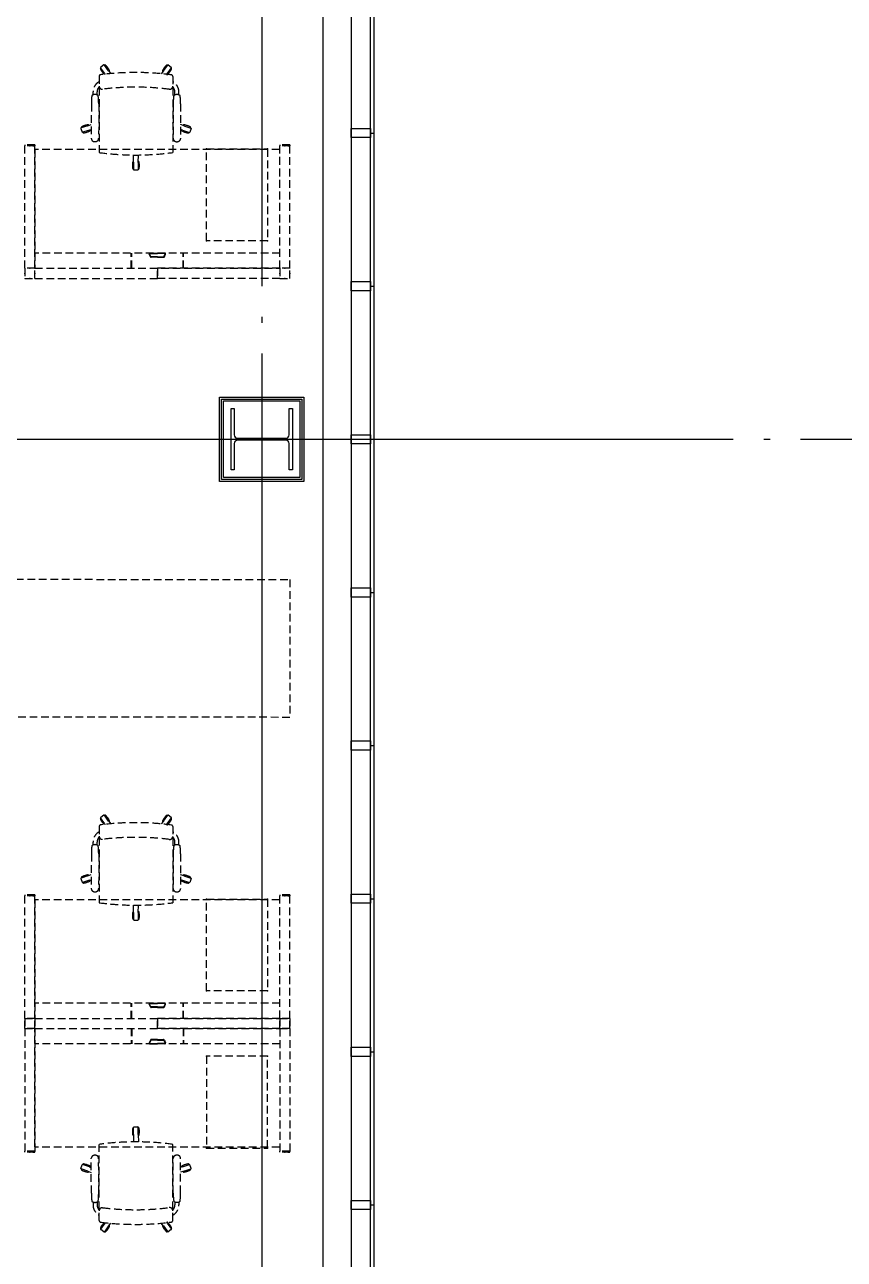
# Model space of a CAD drawing. Header units: millimetres. Extents: x -168200 to 672800, y -7409 to 118800.
# Drawn here: x 279152 to 284505, y 50545 to 58607 of the extents above; entities that cross this region are included whole.
import ezdxf

# ---------------------------------------------------------------- set-up
doc = ezdxf.new("R2010")
doc.units = ezdxf.units.MM
doc.header["$LTSCALE"] = 200
doc.linetypes.add('CEN-GAUN', pattern=[32.2, 30, -1, 0.2, -1])
doc.linetypes.add('HIDDEN', pattern=[0.375, 0.25, -0.125])
for name, color, linetype in [('1 BA', 9, 'Continuous'), ('1 CEN', 15, 'CEN-GAUN'), ('1 FUR', 8, 'HIDDEN')]:
    doc.layers.add(name, color=color, linetype=linetype)

msp = doc.modelspace()

# ---------------------------------------------------------------- linework, layer by layer
at = {"layer": '1 BA'}
for p, q in [((281100, 62930), (281100, 42815)), ((281285, 57870), (281285, 57930)), ((281285, 57930), (281411, 57930)), ((281411, 57930), (281411, 57870)), ((281411, 57900), (281435, 57900)), ((281411, 57870), (281285, 57870)), ((281285, 56870), (281285, 56930)), ((281285, 56930), (281411, 56930)), ((281411, 56930), (281411, 56870)), ((281411, 56870), (281285, 56870)), ((281411, 56900), (281435, 56900)), ((280425, 56175), (280975, 56175)), ((280425, 55625), (280425, 56175)), ((280437.5, 56162.5), (280962.5, 56162.5)), ((280437.5, 55637.5), (280437.5, 56162.5)), ((280450, 56150), (280950, 56150)), ((280450, 55650), (280450, 56150)), ((280950, 56150), (280950, 55650)), ((280962.5, 56162.5), (280962.5, 55637.5)), ((280975, 56175), (280975, 55625)), ((280500, 56100), (280521, 56100)), ((280500, 55700), (280500, 56100)), ((280521, 56100), (280521, 55928.5)), ((280879, 55928.5), (280879, 56100)), ((280879, 56100), (280900, 56100)), ((280900, 56100), (280900, 55700)), ((280543, 55906.5), (280857, 55906.5)), ((280857, 55893.5), (280543, 55893.5)), ((281285, 55870), (281285, 55930)), ((281285, 55930), (281411, 55930)), ((281411, 55930), (281411, 55870)), ((281411, 55900), (281435, 55900)), ((280521, 55871.5), (280521, 55700)), ((280879, 55700), (280879, 55871.5)), ((281411, 55870), (281285, 55870)), ((280962.5, 55637.5), (280437.5, 55637.5)), ((280950, 55650), (280450, 55650)), ((280521, 55700), (280500, 55700)), ((280900, 55700), (280879, 55700)), ((280975, 55625), (280425, 55625)), ((281285, 54870), (281285, 54930)), ((281285, 54930), (281411, 54930)), ((281411, 54930), (281411, 54870)), ((281411, 54870), (281285, 54870)), ((281411, 54900), (281435, 54900)), ((281285, 53870), (281285, 53930)), ((281285, 53930), (281411, 53930)), ((281411, 53870), (281285, 53870)), ((281411, 53930), (281411, 53870)), ((281411, 53900), (281435, 53900)), ((281285, 52870), (281285, 52930)), ((281285, 52930), (281411, 52930)), ((281411, 52930), (281411, 52870)), ((281411, 52900), (281435, 52900)), ((281411, 52870), (281285, 52870)), ((281285, 51870), (281285, 51930)), ((281285, 51930), (281411, 51930)), ((281411, 51930), (281411, 51870)), ((281411, 51870), (281285, 51870)), ((281411, 51900), (281435, 51900)), ((281285, 50870), (281285, 50930)), ((281285, 50930), (281411, 50930)), ((281411, 50930), (281411, 50870)), ((281411, 50900), (281435, 50900)), ((281411, 50870), (281285, 50870))]:
    msp.add_line(p, q, dxfattribs=at)
at = {"layer": '1 BA', "linetype": 'Continuous'}
msp.add_line((281285, 62930), (281285, 42615), dxfattribs=at)
at = {"layer": '1 BA', "linetype": 'Continuous', "ltscale": 2}
for p, q in [((281410.4, 42489), (281410.4, 62930)), ((281434.4, 42465), (281434.4, 62900))]:
    msp.add_line(p, q, dxfattribs=at)
at = {"layer": '1 BA'}
for centre, start, end in [((280543, 55928.5), 180, 270), ((280543, 55871.5), 90, 180), ((280857, 55928.5), 270, 0), ((280857, 55871.5), 0, 90)]:
    msp.add_arc(centre, 22, start, end, dxfattribs=at)
at = {"layer": '1 CEN'}
for p, q in [((280700, 95100), (280700, 32900)), ((200500, 55900), (285700, 55900))]:
    msp.add_line(p, q, dxfattribs=at)
at = {"layer": '1 FUR'}
for p, q in [((279675.8, 58287.7), (279647.9, 58326.2)), ((279649.7, 58323.7), (279648.2, 58322.7)), ((279669.4, 58344.3), (279648.4, 58329)), ((279700.1, 58305.4), (279672.2, 58343.8)), ((279674, 58341.4), (279675.5, 58342.5)), ((279699.7, 58305.9), (279713.8, 58287.7)), ((279703.5, 58301), (279704.2, 58301.5)), ((280058.3, 58305.6), (280043.9, 58287.1)), ((280053.7, 58301.2), (280054.4, 58300.7)), ((280057.8, 58305), (280085.8, 58343.4)), ((280082.1, 58287.4), (280110.1, 58325.8)), ((280084, 58341), (280082.5, 58342.1)), ((280109.6, 58328.6), (280088.6, 58343.9)), ((280108.3, 58323.3), (280109.8, 58322.2)), ((279638.5, 58270.5), (279638.2, 57772.4)), ((279675.4, 58288.3), (279678.3, 58284.1)), ((280079, 58282.8), (280079.7, 58282.3)), ((280082.5, 58288), (280079.4, 58283.5)), ((280118.9, 58269.8), (280118.6, 57772.4)), ((279598.1, 58148.8), (279598.2, 58168.3)), ((279624.7, 58148.6), (279624.8, 58168.3)), ((280132.6, 58148.2), (280132.6, 58167.9)), ((280159.2, 58148.4), (280159.2, 58167.9)), ((279587.2, 58091.5), (279587, 57863.5)), ((279635.2, 58091.4), (279635, 57863.4)), ((280122.1, 58091.1), (280121.9, 57863.1)), ((280170.1, 58091), (280169.9, 57863)), ((279518.5, 57930.5), (279526.5, 57905.7)), ((279565, 57947.6), (279519.8, 57933)), ((279522.7, 57933.9), (279522.2, 57935.2)), ((279574.2, 57919.1), (279529, 57904.4)), ((279531.9, 57905.4), (279532.3, 57904.1)), ((279564.3, 57947.4), (279587.1, 57955.5)), ((279570.2, 57949.5), (279569.9, 57950.3)), ((279573.5, 57918.8), (279587, 57922.8)), ((279579.8, 57919.8), (279579.5, 57920.6)), ((280192.7, 57946.9), (280169.9, 57955.1)), ((280183.4, 57918.4), (280169.9, 57922.3)), ((280177.1, 57919.3), (280177.4, 57920.1)), ((280182.7, 57918.6), (280227.9, 57903.9)), ((280186.8, 57949), (280187.1, 57949.9)), ((280192, 57947.2), (280237.2, 57932.4)), ((280225, 57904.9), (280224.6, 57903.6)), ((280238.5, 57929.9), (280230.4, 57905.2)), ((280234.3, 57933.4), (280234.7, 57934.7)), ((279152.4, 57822.9), (279152.4, 57816.9)), ((279152.4, 57819.9), (279152.4, 57816.9)), ((279218.4, 57816.4), (279152.4, 57816.4)), ((279152.4, 57016.4), (279152.4, 57816.4)), ((279217.9, 57823.4), (279152.9, 57823.4)), ((279217.9, 57816.4), (279152.9, 57816.4)), ((279204.9, 57823.4), (279217.9, 57823.4)), ((279204.9, 57816.4), (279217.9, 57816.4)), ((279218.4, 57822.9), (279218.4, 57816.9)), ((279218.4, 57816.9), (279218.4, 57819.9)), ((279218.4, 57016.4), (279218.4, 57816.4)), ((280818.4, 57822.9), (280818.4, 57816.9)), ((280818.4, 57819.9), (280818.4, 57816.9)), ((280884.4, 57816.4), (280818.4, 57816.4)), ((280818.4, 57016.4), (280818.4, 57816.4)), ((280883.9, 57823.4), (280818.9, 57823.4)), ((280883.9, 57816.4), (280818.9, 57816.4)), ((280870.9, 57823.4), (280883.9, 57823.4)), ((280870.9, 57816.4), (280883.9, 57816.4)), ((280884.4, 57822.9), (280884.4, 57816.9)), ((280884.4, 57816.9), (280884.4, 57819.9)), ((280884.4, 57016.4), (280884.4, 57816.4)), ((279220.4, 57791.4), (279218.4, 57789.4)), ((279218.4, 57791.4), (279218.4, 57791.4)), ((279218.4, 57789.4), (279218.4, 57018.4)), ((280816.4, 57791.4), (279220.4, 57791.4)), ((279863.5, 57707.8), (279862, 57756.4)), ((279893.4, 57707.8), (279895, 57756.4)), ((280338.4, 57197.4), (280338.4, 57795.4)), ((280339.4, 57796.4), (280737.4, 57796.4)), ((280738.4, 57795.4), (280738.4, 57197.4)), ((280818.4, 57789.4), (280816.4, 57791.4)), ((280818.4, 57018.4), (280818.4, 57789.4)), ((279863.4, 57664.1), (279861.5, 57664.1)), ((279863.3, 57714.1), (279862.4, 57714.1)), ((279863.4, 57708.6), (279863.4, 57661.1)), ((279865.4, 57659.1), (279891.4, 57659)), ((279893.4, 57708.5), (279893.4, 57661)), ((279893.4, 57664.1), (279895.3, 57664.1)), ((279894.5, 57714.1), (279893.6, 57714.1)), ((280737.4, 57196.4), (280339.4, 57196.4)), ((280818.4, 57116.4), (279218.4, 57116.4)), ((279847.8, 57016.4), (279847.8, 57116.4)), ((279850.8, 57016.4), (279850.8, 57116.4)), ((279972.6, 57091.8), (279965.2, 57109.5)), ((279975.4, 57092.9), (279968, 57110.6)), ((279969.8, 57116.4), (280018.4, 57116.4)), ((279969.8, 57113.4), (280018.4, 57113.4)), ((280018.4, 57091.7), (279977.2, 57091.7)), ((280018.4, 57088.7), (279977.2, 57088.7)), ((280066.9, 57116.4), (280018.4, 57116.4)), ((280066.9, 57113.4), (280018.4, 57113.4)), ((280018.4, 57091.7), (280059.5, 57091.7)), ((280018.4, 57088.7), (280059.5, 57088.7)), ((280061.3, 57092.9), (280068.8, 57110.6)), ((280064.1, 57091.8), (280071.5, 57109.5)), ((280186, 57016.4), (280186, 57116.4)), ((280189, 57016.4), (280189, 57116.4)), ((279218.4, 57016.4), (279152.4, 57016.4)), ((279152.4, 57015.4), (279152.4, 56951.4)), ((279217.4, 57016.4), (279153.4, 57016.4)), ((279218.4, 57018.4), (279220.4, 57016.4)), ((279218.4, 57016.4), (280816.4, 57016.4)), ((279218.4, 57016.4), (280018.4, 57016.4)), ((279218.4, 56950.4), (279218.4, 57016.4)), ((279218.4, 56951.4), (279218.4, 57015.4)), ((280018.4, 56950.4), (280018.4, 57016.4)), ((280818.4, 57016.4), (280018.4, 57016.4)), ((280018.4, 57016.4), (280018.4, 56950.4)), ((280816.4, 57016.4), (280818.4, 57018.4)), ((280884.4, 57016.4), (280818.4, 57016.4)), ((280818.4, 57016.4), (280818.4, 56950.4)), ((280818.4, 57015.4), (280818.4, 56951.4)), ((280883.4, 57016.4), (280819.4, 57016.4)), ((280884.4, 56951.4), (280884.4, 57015.4)), ((279153.4, 56950.4), (279217.4, 56950.4)), ((279218.4, 56950.4), (280018.4, 56950.4)), ((280818.4, 56950.4), (280018.4, 56950.4)), ((280819.4, 56950.4), (280883.4, 56950.4)), ((279675.8, 53389.1), (279647.9, 53427.5)), ((279649.7, 53425.1), (279648.2, 53424)), ((279669.4, 53445.6), (279648.4, 53430.3)), ((279700.1, 53406.7), (279672.2, 53445.2)), ((279674, 53442.7), (279675.5, 53443.8)), ((279675.4, 53389.7), (279678.3, 53385.4)), ((279699.7, 53407.3), (279713.8, 53389)), ((279703.5, 53402.3), (279704.2, 53402.9)), ((280058.3, 53407), (280043.9, 53388.5)), ((280053.7, 53402.5), (280054.4, 53402)), ((280057.8, 53406.4), (280085.8, 53444.8)), ((280079, 53384.2), (280079.7, 53383.6)), ((280082.5, 53389.3), (280079.4, 53384.8)), ((280082.1, 53388.7), (280110.1, 53427.1)), ((280084, 53442.3), (280082.5, 53443.4)), ((280109.6, 53429.9), (280088.6, 53445.2)), ((280108.3, 53424.7), (280109.8, 53423.6)), ((279638.5, 53371.8), (279638.2, 52873.7)), ((280118.9, 53371.1), (280118.6, 52873.7)), ((279598.1, 53250.2), (279598.2, 53269.6)), ((279624.7, 53250), (279624.8, 53269.6)), ((280132.6, 53249.6), (280132.6, 53269.2)), ((280159.2, 53249.8), (280159.2, 53269.2)), ((279587.2, 53192.8), (279587, 52964.8)), ((279635.2, 53192.8), (279635, 52964.8)), ((280122.1, 53192.4), (280121.9, 52964.4)), ((280170.1, 53192.4), (280169.9, 52964.4)), ((279564.3, 53048.7), (279587.1, 53056.9)), ((279570.2, 53050.8), (279569.9, 53051.7)), ((280192.7, 53048.2), (280169.9, 53056.4)), ((280186.8, 53050.4), (280187.1, 53051.2)), ((279518.5, 53031.8), (279526.5, 53007.1)), ((279565, 53049), (279519.8, 53034.3)), ((279522.7, 53035.3), (279522.2, 53036.6)), ((279574.2, 53020.4), (279529, 53005.8)), ((279531.9, 53006.7), (279532.3, 53005.4)), ((279573.5, 53020.2), (279587, 53024.1)), ((279579.8, 53021.1), (279579.5, 53021.9)), ((280183.4, 53019.7), (280169.9, 53023.7)), ((280177.1, 53020.7), (280177.4, 53021.5)), ((280182.7, 53020), (280227.9, 53005.3)), ((280192, 53048.5), (280237.2, 53033.8)), ((280225, 53006.2), (280224.6, 53004.9)), ((280238.5, 53031.3), (280230.4, 53006.5)), ((280234.3, 53034.7), (280234.7, 53036)), ((279152.4, 52924.2), (279152.4, 52918.2)), ((279152.4, 52921.2), (279152.4, 52918.2)), ((279218.4, 52917.7), (279152.4, 52917.7)), ((279152.4, 52117.7), (279152.4, 52917.7)), ((279217.9, 52924.7), (279152.9, 52924.7)), ((279217.9, 52917.7), (279152.9, 52917.7)), ((279204.9, 52924.7), (279217.9, 52924.7)), ((279204.9, 52917.7), (279217.9, 52917.7)), ((279218.4, 52924.2), (279218.4, 52918.2)), ((279218.4, 52918.2), (279218.4, 52921.2)), ((279218.4, 52117.7), (279218.4, 52917.7)), ((279220.4, 52892.7), (279218.4, 52890.7)), ((279218.4, 52892.7), (279218.4, 52892.7)), ((279218.4, 52890.7), (279218.4, 52119.7)), ((280816.4, 52892.7), (279220.4, 52892.7)), ((280338.4, 52298.7), (280338.4, 52896.7)), ((280339.4, 52897.7), (280737.4, 52897.7)), ((280738.4, 52896.7), (280738.4, 52298.7)), ((280818.4, 52890.7), (280816.4, 52892.7)), ((280818.4, 52924.2), (280818.4, 52918.2)), ((280818.4, 52921.2), (280818.4, 52918.2)), ((280884.4, 52917.7), (280818.4, 52917.7)), ((280818.4, 52117.7), (280818.4, 52917.7)), ((280818.4, 52119.7), (280818.4, 52890.7)), ((280883.9, 52924.7), (280818.9, 52924.7)), ((280883.9, 52917.7), (280818.9, 52917.7)), ((280870.9, 52924.7), (280883.9, 52924.7)), ((280870.9, 52917.7), (280883.9, 52917.7)), ((280884.4, 52924.2), (280884.4, 52918.2)), ((280884.4, 52918.2), (280884.4, 52921.2)), ((280884.4, 52117.7), (280884.4, 52917.7)), ((279863.5, 52809.2), (279862, 52857.7)), ((279863.3, 52815.4), (279862.4, 52815.4)), ((279863.4, 52809.9), (279863.4, 52762.4)), ((279893.4, 52809.1), (279895, 52857.7)), ((279893.4, 52809.9), (279893.4, 52762.4)), ((279894.5, 52815.4), (279893.6, 52815.4)), ((279863.4, 52765.4), (279861.5, 52765.4)), ((279865.4, 52760.4), (279891.4, 52760.4)), ((279893.4, 52765.4), (279895.3, 52765.4)), ((280737.4, 52297.7), (280339.4, 52297.7)), ((280818.4, 52217.7), (279218.4, 52217.7)), ((279847.8, 52117.7), (279847.8, 52217.7)), ((279850.8, 52117.7), (279850.8, 52217.7)), ((279972.6, 52193.1), (279965.2, 52210.8)), ((279975.4, 52194.3), (279968, 52212)), ((279969.8, 52217.7), (280018.4, 52217.7)), ((279969.8, 52214.7), (280018.4, 52214.7)), ((280018.4, 52193), (279977.2, 52193)), ((280018.4, 52190), (279977.2, 52190)), ((280066.9, 52217.7), (280018.4, 52217.7)), ((280066.9, 52214.7), (280018.4, 52214.7)), ((280018.4, 52193), (280059.5, 52193)), ((280018.4, 52190), (280059.5, 52190)), ((280061.3, 52194.3), (280068.8, 52212)), ((280064.1, 52193.1), (280071.5, 52210.8)), ((280186, 52117.7), (280186, 52217.7)), ((280189, 52117.7), (280189, 52217.7)), ((279218.4, 52117.7), (279152.4, 52117.7)), ((279152.4, 52052.7), (279152.4, 52116.7)), ((279152.4, 52116.7), (279152.4, 52052.7)), ((279153.4, 52117.7), (279217.4, 52117.7)), ((279217.4, 52117.7), (279153.4, 52117.7)), ((279218.4, 52119.7), (279220.4, 52117.7)), ((279218.4, 52117.7), (280018.4, 52117.7)), ((279218.4, 52117.7), (279218.4, 52051.7)), ((279218.4, 52117.7), (280816.4, 52117.7)), ((279218.4, 52117.7), (280018.4, 52117.7)), ((279218.4, 52051.7), (279218.4, 52117.7)), ((279218.4, 52116.7), (279218.4, 52052.7)), ((279218.4, 52052.7), (279218.4, 52116.7)), ((280018.4, 52117.7), (280018.4, 52051.7)), ((280018.4, 52051.7), (280018.4, 52117.7)), ((280818.4, 52117.7), (280018.4, 52117.7)), ((280018.4, 52051.7), (280018.4, 52117.7)), ((280818.4, 52117.7), (280018.4, 52117.7)), ((280018.4, 52117.7), (280018.4, 52051.7)), ((280816.4, 52117.7), (280818.4, 52119.7)), ((280818.4, 52051.7), (280818.4, 52117.7)), ((280884.4, 52117.7), (280818.4, 52117.7)), ((280818.4, 52117.7), (280818.4, 52051.7)), ((280818.4, 52052.7), (280818.4, 52116.7)), ((280818.4, 52116.7), (280818.4, 52052.7)), ((280819.4, 52117.7), (280883.4, 52117.7)), ((280883.4, 52117.7), (280819.4, 52117.7)), ((280884.4, 52116.7), (280884.4, 52052.7)), ((280884.4, 52052.7), (280884.4, 52116.7)), ((279152.4, 52051.7), (279152.4, 51251.7)), ((279218.4, 52051.7), (279152.4, 52051.7)), ((279217.4, 52051.7), (279153.4, 52051.7)), ((279153.4, 52051.7), (279217.4, 52051.7)), ((279218.4, 52049.7), (279220.4, 52051.7)), ((279218.4, 52051.7), (280816.4, 52051.7)), ((279218.4, 52051.7), (280018.4, 52051.7)), ((279218.4, 52051.7), (279218.4, 51251.7)), ((279218.4, 52051.7), (280018.4, 52051.7)), ((279218.4, 51278.7), (279218.4, 52049.7)), ((279847.8, 52051.7), (279847.8, 51951.7)), ((279850.8, 52051.7), (279850.8, 51951.7)), ((280818.4, 52051.7), (280018.4, 52051.7)), ((280818.4, 52051.7), (280018.4, 52051.7)), ((280186, 52051.7), (280186, 51951.7)), ((280189, 52051.7), (280189, 51951.7)), ((280816.4, 52051.7), (280818.4, 52049.7)), ((280818.4, 52051.7), (280818.4, 51251.7)), ((280884.4, 52051.7), (280818.4, 52051.7)), ((280818.4, 52049.7), (280818.4, 51278.7)), ((280883.4, 52051.7), (280819.4, 52051.7)), ((280819.4, 52051.7), (280883.4, 52051.7)), ((280884.4, 52051.7), (280884.4, 51251.7)), ((280818.4, 51951.7), (279218.4, 51951.7)), ((279972.6, 51976.4), (279965.2, 51958.7)), ((279975.4, 51975.2), (279968, 51957.5)), ((279969.8, 51954.7), (280018.4, 51954.7)), ((279969.8, 51951.7), (280018.4, 51951.7)), ((280018.4, 51979.4), (279977.2, 51979.4)), ((280018.4, 51976.4), (279977.2, 51976.4)), ((280018.4, 51979.4), (280059.5, 51979.4)), ((280018.4, 51976.4), (280059.5, 51976.4)), ((280066.9, 51954.7), (280018.4, 51954.7)), ((280066.9, 51951.7), (280018.4, 51951.7)), ((280061.3, 51975.2), (280068.8, 51957.5)), ((280064.1, 51976.4), (280071.5, 51958.7)), ((280338.4, 51870.7), (280338.4, 51272.7)), ((280737.4, 51871.7), (280339.4, 51871.7)), ((280738.4, 51272.7), (280738.4, 51870.7)), ((279863.4, 51404), (279861.5, 51404)), ((279863.5, 51360.3), (279862, 51311.8)), ((279863.4, 51359.6), (279863.4, 51407.1)), ((279865.4, 51409.1), (279891.4, 51409.1)), ((279893.4, 51359.6), (279893.4, 51407.1)), ((279893.4, 51404.1), (279895.3, 51404.1)), ((279893.4, 51360.3), (279895, 51311.8)), ((279220.4, 51276.7), (279218.4, 51278.7)), ((279218.4, 51276.7), (279218.4, 51276.7)), ((280816.4, 51276.7), (279220.4, 51276.7)), ((279638.5, 50797.7), (279638.2, 51295.7)), ((279863.3, 51354), (279862.4, 51354)), ((279894.5, 51354.1), (279893.6, 51354.1)), ((280118.9, 50798.4), (280118.6, 51295.7)), ((280818.4, 51278.7), (280816.4, 51276.7)), ((279218.4, 51251.7), (279152.4, 51251.7)), ((279152.4, 51248.2), (279152.4, 51251.2)), ((279152.4, 51245.2), (279152.4, 51251.2)), ((279217.9, 51251.7), (279152.9, 51251.7)), ((279217.9, 51244.7), (279152.9, 51244.7)), ((279204.9, 51251.7), (279217.9, 51251.7)), ((279204.9, 51244.7), (279217.9, 51244.7)), ((279218.4, 51251.2), (279218.4, 51248.2)), ((279218.4, 51245.2), (279218.4, 51251.2)), ((279587.2, 50976.7), (279587, 51204.7)), ((279635.2, 50976.7), (279635, 51204.7)), ((280122.1, 50977.1), (280121.9, 51205.1)), ((280170.1, 50977.1), (280169.9, 51205.1)), ((280339.4, 51271.7), (280737.4, 51271.7)), ((280884.4, 51251.7), (280818.4, 51251.7)), ((280818.4, 51248.2), (280818.4, 51251.2)), ((280818.4, 51245.2), (280818.4, 51251.2)), ((280883.9, 51251.7), (280818.9, 51251.7)), ((280883.9, 51244.7), (280818.9, 51244.7)), ((280870.9, 51251.7), (280883.9, 51251.7)), ((280870.9, 51244.7), (280883.9, 51244.7)), ((280884.4, 51251.2), (280884.4, 51248.2)), ((280884.4, 51245.2), (280884.4, 51251.2)), ((279518.5, 51137.7), (279526.5, 51162.4)), ((279565, 51120.5), (279519.8, 51135.1)), ((279522.7, 51134.2), (279522.2, 51132.9)), ((279574.2, 51149), (279529, 51163.7)), ((279531.9, 51162.7), (279532.3, 51164)), ((279564.3, 51120.8), (279587.1, 51112.6)), ((279570.2, 51118.6), (279569.9, 51117.8)), ((279573.5, 51149.3), (279587, 51145.4)), ((279579.8, 51148.3), (279579.5, 51147.5)), ((280183.4, 51149.7), (280169.9, 51145.8)), ((280192.7, 51121.2), (280169.9, 51113)), ((280177.1, 51148.8), (280177.4, 51148)), ((280182.7, 51149.5), (280227.9, 51164.2)), ((280186.8, 51119.1), (280187.1, 51118.3)), ((280192, 51121), (280237.2, 51135.7)), ((280225, 51163.3), (280224.6, 51164.6)), ((280238.5, 51138.2), (280230.4, 51162.9)), ((280234.3, 51134.7), (280234.7, 51133.5)), ((279598.1, 50919.3), (279598.2, 50899.8)), ((279624.7, 50919.5), (279624.8, 50899.9)), ((280132.6, 50919.9), (280132.6, 50900.2)), ((280159.2, 50919.7), (280159.2, 50900.3)), ((279675.8, 50780.4), (279647.9, 50741.9)), ((279649.7, 50744.4), (279648.2, 50745.5)), ((279669.4, 50723.9), (279648.4, 50739.1)), ((279700.1, 50762.8), (279672.2, 50724.3)), ((279674, 50726.8), (279675.5, 50725.7)), ((279675.4, 50779.8), (279678.3, 50784)), ((279699.7, 50762.2), (279713.8, 50780.5)), ((279703.5, 50767.1), (279704.2, 50766.6)), ((280058.3, 50762.5), (280043.9, 50781)), ((280053.7, 50766.9), (280054.4, 50767.4)), ((280057.8, 50763.1), (280085.8, 50724.7)), ((280079, 50785.3), (280079.7, 50785.8)), ((280082.5, 50780.1), (280079.4, 50784.7)), ((280082.1, 50780.7), (280110.1, 50742.3)), ((280084, 50727.1), (280082.5, 50726)), ((280109.6, 50739.5), (280088.6, 50724.2)), ((280108.3, 50744.8), (280109.8, 50745.9))]:
    msp.add_line(p, q, dxfattribs=at)
msp.add_lwpolyline([(272419.9, 54992.7), (280884.4, 54984.1), (280884.4, 54084.1), (272419.9, 54092.7)], close=True, dxfattribs=at)
for centre, radius, start, end in [((279651.6, 58318.9), 5, 125.95632, 208.45331), ((279779, 58388), 150, 208.45331, 224.24561), ((279876, 56495), 1800, 82.52334, 97.3015), ((279649.6, 58327.4), 2, 125.95632, 215.95632), ((279670.6, 58342.6), 2, 35.95632, 125.95632), ((279678, 58338.1), 5, 43.45933, 125.95632), ((279572.8, 58238.4), 150, 27.60261, 43.45933), ((279701.3, 58305.6), 5, 305.95632, 27.60261), ((280056.7, 58305.2), 5, 152.31003, 233.95632), ((280185.1, 58237.8), 150, 136.45331, 152.31003), ((280080, 58337.7), 5, 53.95632, 136.45331), ((280087.4, 58342.3), 2, 53.95632, 143.95632), ((279979.1, 58387.8), 150, 315.60261, 331.45933), ((280106.4, 58318.5), 5, 331.45933, 53.95632), ((280108.4, 58327), 2, 323.95632, 53.95632), ((279674.5, 58168.2), 76.3, 118.10961, 179.95632), ((279648.5, 58270.5), 10, 97.3015, 179.95632), ((280082.7, 58286.3), 5, 233.95632, 315.60261), ((280108.9, 58269.8), 10, 359.95632, 82.52334), ((280082.9, 58167.9), 76.3, 359.95632, 61.80303), ((279883, 58102.4), 295.6, 174.68122, 177.76617), ((279706.8, 58118.8), 118.6, 167.39042, 174.68122), ((279611.2, 58117.6), 33.8, 53.3451, 126.56754), ((279592.2, 58144.4), 1.23, 160.77078, 167.39042), ((279674.5, 58168.2), 49.7, 136.37212, 179.95632), ((279630.2, 58144.4), 1.23, 12.52221, 19.14186), ((279515.6, 58118.9), 118.6, 5.23142, 12.52221), ((279339.3, 58102.8), 295.6, 2.14646, 5.23142), ((279658.5, 58206.1), 20, 179.95632, 276.86255), ((279876, 56399.2), 1800, 82.96382, 96.86255), ((280098.9, 58205.5), 20, 262.96382, 359.95632), ((280082.9, 58167.9), 49.7, 359.95632, 43.54052), ((280417.9, 58101.9), 295.6, 174.68122, 177.76617), ((280241.7, 58118.4), 118.6, 167.39042, 174.68122), ((280146.1, 58117.2), 33.8, 53.3451, 126.56754), ((280127.1, 58144), 1.23, 160.77078, 167.39042), ((280165.1, 58144), 1.23, 12.52221, 19.14186), ((280050.5, 58118.5), 118.6, 5.23142, 12.52221), ((280173.6, 58091), 586.4, 177.76617, 179.95632), ((279048.7, 58091.9), 586.4, 359.95632, 2.14646), ((280708.5, 58090.6), 586.4, 177.76617, 179.95632), ((279874.2, 58102.4), 295.6, 2.14646, 5.23142), ((279583.6, 58091.5), 586.4, 359.95632, 2.14646), ((279520.4, 57931.1), 2, 107.42943, 197.42943), ((279527, 57936.7), 5, 115.45933, 197.95632), ((279589.3, 57805.8), 150, 99.60261, 115.45933), ((279528.4, 57906.4), 2, 197.95632, 287.95632), ((279537.1, 57905.6), 5, 197.95632, 280.45331), ((279510.8, 58048.2), 150, 280.45331, 296.31003), ((279565.1, 57948.8), 5, 17.95632, 99.60261), ((279575, 57918.2), 5, 296.31003, 17.95632), ((279652.4, 57904.4), 36.8, 112.58968, 118.18294), ((279664.8, 57880.1), 89.8, 107.16942, 109.34713), ((280092.1, 57879.8), 89.8, 70.5655, 72.74321), ((280104.5, 57904), 36.8, 61.7297, 67.32295), ((280181.9, 57917.8), 5, 161.95632, 243.60261), ((280246.4, 58047.7), 150, 243.60261, 259.45933), ((280191.8, 57948.3), 5, 80.31003, 161.95632), ((280167.4, 57805.4), 150, 64.45331, 80.31003), ((280219.8, 57905.1), 5, 259.45933, 341.95632), ((280228.5, 57905.8), 2, 251.95632, 341.95632), ((280230, 57936.2), 5, 341.95632, 64.45331), ((280236.6, 57930.5), 2, 342.4832, 72.4832), ((279152.9, 57822.9), 0.5, 89.99992, 179.99992), ((279152.9, 57816.9), 0.5, 179.99992, 269.99992), ((279217.9, 57822.9), 0.5, 359.99992, 89.99992), ((279217.9, 57822.9), 0.5, 359.99992, 89.99992), ((279217.9, 57816.9), 0.5, 269.99992, 359.99992), ((279217.9, 57816.9), 0.5, 269.99992, 359.99992), ((279603.8, 57863.5), 16.8, 179.95632, 206.38628), ((279607.2, 57865.2), 20.7, 206.38628, 230.15075), ((279609.5, 57867.9), 24.2, 230.15075, 250.91277), ((279611, 57872.2), 28.7, 250.91277, 269.95632), ((279611, 57872.2), 28.7, 269.95632, 288.99986), ((279612.5, 57867.9), 24.2, 288.99986, 309.76189), ((279614.7, 57865.2), 20.7, 309.76189, 333.52636), ((279618.2, 57863.4), 16.8, 333.52636, 359.95632), ((280138.6, 57863), 16.8, 179.95632, 206.38628), ((280142.1, 57864.8), 20.7, 206.38628, 230.15075), ((280144.4, 57867.5), 24.2, 230.15075, 250.91277), ((280145.9, 57871.8), 28.7, 250.91277, 269.95632), ((280145.9, 57871.8), 28.7, 269.95632, 288.99986), ((280147.4, 57867.5), 24.2, 288.99986, 309.76189), ((280149.6, 57864.8), 20.7, 309.76189, 333.52636), ((280153.1, 57863), 16.8, 333.52636, 359.95632), ((280818.9, 57822.9), 0.5, 89.99992, 179.99992), ((280818.9, 57816.9), 0.5, 179.99992, 269.99992), ((280883.9, 57822.9), 0.5, 359.99992, 89.99992), ((280883.9, 57822.9), 0.5, 359.99992, 89.99992), ((280883.9, 57816.9), 0.5, 269.99992, 359.99992), ((280883.9, 57816.9), 0.5, 269.99992, 359.99992), ((279878.4, 59556.3), 1800, 262.33114, 277.66886), ((280339.4, 57795.4), 1, 90, 180), ((280737.4, 57795.4), 1, 0, 90), ((280005.8, 57687.9), 150, 171.60261, 187.45933), ((279862.1, 57669.1), 5, 187.45933, 269.95632), ((279862.4, 57709.1), 5, 89.95632, 171.60261), ((279865.4, 57661.1), 2, 179.95632, 269.95632), ((279891.4, 57661), 2, 269.95632, 359.95632), ((279894.5, 57709.1), 5, 8.31003, 89.95632), ((279894.8, 57669.1), 5, 269.95632, 352.45331), ((279751, 57688.1), 150, 352.45331, 8.31003), ((280339.4, 57197.4), 1, 180, 270), ((280737.4, 57197.4), 1, 270, 0), ((279969.8, 57111.4), 5, 90, 202.7255), ((279969.8, 57111.4), 2, 90, 202.7255), ((279977.2, 57093.7), 5, 202.7255, 270), ((279977.2, 57093.7), 2, 202.7255, 270), ((280059.5, 57093.7), 2, 270, 337.2745), ((280059.5, 57093.7), 5, 270, 337.2745), ((280066.9, 57111.4), 5, 337.2745, 90), ((280066.9, 57111.4), 2, 337.2745, 90), ((279153.4, 57015.4), 1, 89.99996, 179.99996), ((279217.4, 57015.4), 1, 359.99996, 89.99996), ((280819.4, 57015.4), 1, 89.99975, 179.99975), ((280883.4, 57015.4), 1, 359.99975, 89.99975), ((279153.4, 56951.4), 1, 179.99996, 269.99996), ((279217.4, 56951.4), 1, 269.99996, 359.99996), ((280819.4, 56951.4), 1, 179.99975, 269.99975), ((280883.4, 56951.4), 1, 269.99975, 359.99975), ((279648.5, 53371.8), 10, 97.3015, 179.95632), ((279651.6, 53420.3), 5, 125.95632, 208.45331), ((279779, 53489.3), 150, 208.45331, 224.24561), ((279876, 51596.3), 1800, 82.52334, 97.3015), ((279649.6, 53428.7), 2, 125.95632, 215.95632), ((279670.6, 53444), 2, 35.95632, 125.95632), ((279678, 53439.5), 5, 43.45933, 125.95632), ((279572.8, 53339.7), 150, 27.60261, 43.45933), ((279701.3, 53406.9), 5, 305.95632, 27.60261), ((280056.7, 53406.6), 5, 152.31003, 233.95632), ((280185.1, 53339.2), 150, 136.45331, 152.31003), ((280080, 53439.1), 5, 53.95632, 136.45331), ((280082.7, 53387.7), 5, 233.95632, 315.60261), ((280087.4, 53443.6), 2, 53.95632, 143.95632), ((279979.1, 53489.1), 150, 315.60261, 331.45933), ((280106.4, 53419.8), 5, 331.45933, 53.95632), ((280108.4, 53428.3), 2, 323.95632, 53.95632), ((280108.9, 53371.1), 10, 359.95632, 82.52334), ((279674.5, 53269.6), 76.3, 118.10961, 179.95632), ((279674.5, 53269.6), 49.7, 136.37212, 179.95632), ((279658.5, 53307.5), 20, 179.95632, 276.86255), ((279876, 51500.5), 1800, 82.96382, 96.86255), ((280098.9, 53306.8), 20, 262.96382, 359.95632), ((280082.9, 53269.3), 76.3, 359.95632, 61.80303), ((280082.9, 53269.3), 49.7, 359.95632, 43.54052), ((280173.6, 53192.4), 586.4, 177.76617, 179.95632), ((279883, 53203.7), 295.6, 174.68122, 177.76617), ((279706.8, 53220.1), 118.6, 167.39042, 174.68122), ((279611.2, 53219), 33.8, 53.3451, 126.56754), ((279592.2, 53245.7), 1.23, 160.77078, 167.39042), ((279630.2, 53245.7), 1.23, 12.52221, 19.14186), ((279515.6, 53220.3), 118.6, 5.23142, 12.52221), ((279339.3, 53204.1), 295.6, 2.14646, 5.23142), ((279048.7, 53193.2), 586.4, 359.95632, 2.14646), ((280708.5, 53192), 586.4, 177.76617, 179.95632), ((280417.9, 53203.3), 295.6, 174.68122, 177.76617), ((280241.7, 53219.7), 118.6, 167.39042, 174.68122), ((280146.1, 53218.6), 33.8, 53.3451, 126.56754), ((280127.1, 53245.3), 1.23, 160.77078, 167.39042), ((280165.1, 53245.3), 1.23, 12.52221, 19.14186), ((280050.5, 53219.8), 118.6, 5.23142, 12.52221), ((279874.2, 53203.7), 295.6, 2.14646, 5.23142), ((279583.6, 53192.8), 586.4, 359.95632, 2.14646), ((279589.3, 52907.2), 150, 99.60261, 115.45933), ((279565.1, 53050.1), 5, 17.95632, 99.60261), ((279664.8, 52981.5), 89.8, 107.16942, 109.34713), ((280092.1, 52981.1), 89.8, 70.5655, 72.74321), ((280191.8, 53049.7), 5, 80.31003, 161.95632), ((280167.4, 52906.7), 150, 64.45331, 80.31003), ((279520.4, 53032.4), 2, 107.42943, 197.42943), ((279527, 53038.1), 5, 115.45933, 197.95632), ((279528.4, 53007.7), 2, 197.95632, 287.95632), ((279537.1, 53007), 5, 197.95632, 280.45331), ((279510.8, 53149.6), 150, 280.45331, 296.31003), ((279575, 53019.6), 5, 296.31003, 17.95632), ((279652.4, 53005.7), 36.8, 112.58968, 118.18294), ((280104.5, 53005.4), 36.8, 61.7297, 67.32295), ((280181.9, 53019.1), 5, 161.95632, 243.60261), ((280246.4, 53149), 150, 243.60261, 259.45933), ((280219.8, 53006.5), 5, 259.45933, 341.95632), ((280228.5, 53007.2), 2, 251.95632, 341.95632), ((280230, 53037.6), 5, 341.95632, 64.45331), ((280236.6, 53031.9), 2, 342.4832, 72.4832), ((279152.9, 52924.2), 0.5, 89.99992, 179.99992), ((279152.9, 52918.2), 0.5, 179.99992, 269.99992), ((279217.9, 52924.2), 0.5, 359.99992, 89.99992), ((279217.9, 52924.2), 0.5, 359.99992, 89.99992), ((279217.9, 52918.2), 0.5, 269.99992, 359.99992), ((279217.9, 52918.2), 0.5, 269.99992, 359.99992), ((279603.8, 52964.8), 16.8, 179.95632, 206.38628), ((279607.2, 52966.5), 20.7, 206.38628, 230.15075), ((279609.5, 52969.3), 24.2, 230.15075, 250.91277), ((279611, 52973.5), 28.7, 250.91277, 269.95632), ((279611, 52973.5), 28.7, 269.95632, 288.99986), ((279612.5, 52969.2), 24.2, 288.99986, 309.76189), ((279614.7, 52966.5), 20.7, 309.76189, 333.52636), ((279618.2, 52964.8), 16.8, 333.52636, 359.95632), ((280138.6, 52964.4), 16.8, 179.95632, 206.38628), ((280142.1, 52966.1), 20.7, 206.38628, 230.15075), ((280144.4, 52968.8), 24.2, 230.15075, 250.91277), ((280145.9, 52973.1), 28.7, 250.91277, 269.95632), ((280145.9, 52973.1), 28.7, 269.95632, 288.99986), ((280147.4, 52968.8), 24.2, 288.99986, 309.76189), ((280149.6, 52966.1), 20.7, 309.76189, 333.52636), ((280153.1, 52964.4), 16.8, 333.52636, 359.95632), ((280339.4, 52896.7), 1, 90, 180), ((280737.4, 52896.7), 1, 0, 90), ((280818.9, 52924.2), 0.5, 89.99992, 179.99992), ((280818.9, 52918.2), 0.5, 179.99992, 269.99992), ((280883.9, 52924.2), 0.5, 359.99992, 89.99992), ((280883.9, 52924.2), 0.5, 359.99992, 89.99992), ((280883.9, 52918.2), 0.5, 269.99992, 359.99992), ((280883.9, 52918.2), 0.5, 269.99992, 359.99992), ((279878.4, 54657.6), 1800, 262.33114, 277.66886), ((280005.8, 52789.2), 150, 171.60261, 187.45933), ((279862.4, 52810.4), 5, 89.95632, 171.60261), ((279894.5, 52810.4), 5, 8.31003, 89.95632), ((279751, 52789.4), 150, 352.45331, 8.31003), ((279862.1, 52770.4), 5, 187.45933, 269.95632), ((279865.4, 52762.4), 2, 179.95632, 269.95632), ((279891.4, 52762.4), 2, 269.95632, 359.95632), ((279894.8, 52770.4), 5, 269.95632, 352.45331), ((280339.4, 52298.7), 1, 180, 270), ((280737.4, 52298.7), 1, 270, 0), ((279969.8, 52212.7), 5, 90, 202.7255), ((279969.8, 52212.7), 2, 90, 202.7255), ((279977.2, 52195), 5, 202.7255, 270), ((279977.2, 52195), 2, 202.7255, 270), ((280059.5, 52195), 2, 270, 337.2745), ((280059.5, 52195), 5, 270, 337.2745), ((280066.9, 52212.7), 5, 337.2745, 90), ((280066.9, 52212.7), 2, 337.2745, 90), ((279153.4, 52116.7), 1, 90.00004, 180.00004), ((279153.4, 52116.7), 1, 89.99996, 179.99996), ((279217.4, 52116.7), 1, 0.00004, 90.00004), ((279217.4, 52116.7), 1, 359.99996, 89.99996), ((280819.4, 52116.7), 1, 90.00025, 180.00025), ((280819.4, 52116.7), 1, 89.99975, 179.99975), ((280883.4, 52116.7), 1, 0.00025, 90.00025), ((280883.4, 52116.7), 1, 359.99975, 89.99975), ((279153.4, 52052.7), 1, 180.00004, 270.00004), ((279153.4, 52052.7), 1, 179.99996, 269.99996), ((279217.4, 52052.7), 1, 270.00004, 0.00004), ((279217.4, 52052.7), 1, 269.99996, 359.99996), ((280819.4, 52052.7), 1, 180.00025, 270.00025), ((280819.4, 52052.7), 1, 179.99975, 269.99975), ((280883.4, 52052.7), 1, 270.00025, 0.00025), ((280883.4, 52052.7), 1, 269.99975, 359.99975), ((279969.8, 51956.7), 5, 157.2745, 270), ((279969.8, 51956.7), 2, 157.2745, 270), ((279977.2, 51974.4), 5, 90, 157.2745), ((279977.2, 51974.4), 2, 90, 157.2745), ((280059.5, 51974.4), 5, 22.7255, 90), ((280059.5, 51974.4), 2, 22.7255, 90), ((280066.9, 51956.7), 5, 270, 22.7255), ((280066.9, 51956.7), 2, 270, 22.7255), ((280339.4, 51870.7), 1, 90, 180), ((280737.4, 51870.7), 1, 0, 90), ((280005.8, 51380.2), 150, 172.54067, 188.39739), ((279862.1, 51399), 5, 90.04368, 172.54067), ((279862.4, 51359), 5, 188.39739, 270.04368), ((279865.4, 51407.1), 2, 90.04368, 180.04368), ((279891.4, 51407.1), 2, 0.04368, 90.04368), ((279894.5, 51359.1), 5, 270.04368, 351.68997), ((279894.8, 51399.1), 5, 7.54669, 90.04368), ((279751, 51380), 150, 351.68997, 7.54669), ((279878.4, 49511.8), 1800, 82.33114, 97.66886), ((279152.9, 51251.2), 0.5, 90.00008, 180.00008), ((279152.9, 51245.2), 0.5, 180.00008, 270.00008), ((279217.9, 51251.2), 0.5, 0.00008, 90.00008), ((279217.9, 51251.2), 0.5, 0.00008, 90.00008), ((279217.9, 51245.2), 0.5, 270.00008, 0.00008), ((279217.9, 51245.2), 0.5, 270.00008, 0.00008), ((279603.8, 51204.7), 16.8, 153.61372, 180.04368), ((279607.2, 51202.9), 20.7, 129.84925, 153.61372), ((279609.5, 51200.2), 24.2, 109.08723, 129.84925), ((279611, 51196), 28.7, 90.04368, 109.08723), ((279611, 51196), 28.7, 71.00014, 90.04368), ((279612.5, 51200.2), 24.2, 50.23811, 71.00014), ((279614.7, 51202.9), 20.7, 26.47364, 50.23811), ((279618.2, 51204.7), 16.8, 0.04368, 26.47364), ((280138.6, 51205.1), 16.8, 153.61372, 180.04368), ((280142.1, 51203.3), 20.7, 129.84925, 153.61372), ((280144.4, 51200.6), 24.2, 109.08723, 129.84925), ((280145.9, 51196.4), 28.7, 90.04368, 109.08723), ((280145.9, 51196.4), 28.7, 71.00014, 90.04368), ((280147.4, 51200.6), 24.2, 50.23811, 71.00014), ((280149.6, 51203.3), 20.7, 26.47364, 50.23811), ((280153.1, 51205.1), 16.8, 0.04368, 26.47364), ((280339.4, 51272.7), 1, 180, 270), ((280737.4, 51272.7), 1, 270, 0), ((280818.9, 51251.2), 0.5, 90.00008, 180.00008), ((280818.9, 51245.2), 0.5, 180.00008, 270.00008), ((280883.9, 51251.2), 0.5, 0.00008, 90.00008), ((280883.9, 51251.2), 0.5, 0.00008, 90.00008), ((280883.9, 51245.2), 0.5, 270.00008, 0.00008), ((280883.9, 51245.2), 0.5, 270.00008, 0.00008), ((279520.4, 51137), 2, 162.57057, 252.57057), ((279527, 51131.4), 5, 162.04368, 244.54067), ((279589.3, 51262.3), 150, 244.54067, 260.39739), ((279528.4, 51161.8), 2, 72.04368, 162.04368), ((279537.1, 51162.5), 5, 79.54669, 162.04368), ((279510.8, 51019.9), 150, 63.68997, 79.54669), ((279565.1, 51119.3), 5, 260.39739, 342.04368), ((279575, 51149.9), 5, 342.04368, 63.68997), ((279652.4, 51163.7), 36.8, 241.81706, 247.41032), ((280104.5, 51164.1), 36.8, 292.67705, 298.2703), ((280181.9, 51150.3), 5, 116.39739, 198.04368), ((280246.4, 51020.5), 150, 100.54067, 116.39739), ((280191.8, 51119.8), 5, 198.04368, 279.68997), ((280167.4, 51262.7), 150, 279.68997, 295.54669), ((280219.8, 51163), 5, 18.04368, 100.54067), ((280228.5, 51162.3), 2, 18.04368, 108.04368), ((280230, 51131.9), 5, 295.54669, 18.04368), ((280236.6, 51137.6), 2, 287.5168, 17.5168), ((279664.8, 51188), 89.8, 250.65287, 252.83058), ((280092.1, 51188.3), 89.8, 287.25679, 289.4345), ((280173.6, 50977.1), 586.4, 180.04368, 182.23383), ((279883, 50965.8), 295.6, 182.23383, 185.31878), ((279339.3, 50965.4), 295.6, 354.76858, 357.85354), ((279048.7, 50976.2), 586.4, 357.85354, 0.04368), ((280708.5, 50977.5), 586.4, 180.04368, 182.23383), ((280417.9, 50966.2), 295.6, 182.23383, 185.31878), ((279874.2, 50965.8), 295.6, 354.76858, 357.85354), ((279583.6, 50976.7), 586.4, 357.85354, 0.04368), ((279706.8, 50949.4), 118.6, 185.31878, 192.60958), ((279592.2, 50923.7), 1.23, 192.60958, 199.22922), ((279611.2, 50950.5), 33.8, 233.43246, 306.6549), ((279674.5, 50899.9), 76.3, 180.04368, 241.89039), ((279674.5, 50899.9), 49.7, 180.04368, 223.62788), ((279515.6, 50949.2), 118.6, 347.47779, 354.76858), ((279630.2, 50923.8), 1.23, 340.85814, 347.47779), ((279658.5, 50862), 20, 83.13745, 180.04368), ((279876, 52668.9), 1800, 263.13745, 277.03618), ((280098.9, 50862.6), 20, 0.04368, 97.03618), ((280082.9, 50900.2), 76.3, 298.19697, 0.04368), ((280082.9, 50900.2), 49.7, 316.45948, 0.04368), ((280241.7, 50949.8), 118.6, 185.31878, 192.60958), ((280127.1, 50924.1), 1.23, 192.60958, 199.22922), ((280146.1, 50950.9), 33.8, 233.43246, 306.6549), ((280050.5, 50949.6), 118.6, 347.47779, 354.76858), ((280165.1, 50924.2), 1.23, 340.85814, 347.47779), ((279648.5, 50797.7), 10, 180.04368, 262.6985), ((280108.9, 50798.4), 10, 277.47666, 0.04368), ((279651.6, 50749.2), 5, 151.54669, 234.04368), ((279779, 50680.1), 150, 135.75439, 151.54669), ((279876, 52573.1), 1800, 262.6985, 277.47666), ((279649.6, 50740.8), 2, 144.04368, 234.04368), ((279670.6, 50725.5), 2, 234.04368, 324.04368), ((279678, 50730), 5, 234.04368, 316.54067), ((279572.8, 50829.7), 150, 316.54067, 332.39739), ((279701.3, 50762.6), 5, 332.39739, 54.04368), ((280056.7, 50762.9), 5, 126.04368, 207.68997), ((280185.1, 50830.3), 150, 207.68997, 223.54669), ((280080, 50730.4), 5, 223.54669, 306.04368), ((280082.7, 50781.8), 5, 44.39739, 126.04368), ((280087.4, 50725.9), 2, 216.04368, 306.04368), ((279979.1, 50680.3), 150, 28.54067, 44.39739), ((280106.4, 50749.6), 5, 306.04368, 28.54067), ((280108.4, 50741.2), 2, 306.04368, 36.04368)]:
    msp.add_arc(centre, radius, start, end, dxfattribs=at)
for p in [(279185.4, 57823.4), (279185.4, 57816.4), (280851.4, 57823.4), (280851.4, 57816.4), (280338.4, 57796.4), (280738.4, 57796.4), (280338.4, 57196.4), (280738.4, 57196.4), (279185.4, 57016.4), (279185.4, 57016.4), (279218.4, 57016.4), (280818.4, 57016.4), (280851.4, 57016.4), (280851.4, 57016.4), (279152.4, 56983.4), (279185.4, 56950.4), (279218.4, 56983.4), (279218.4, 56983.4), (280018.4, 56983.4), (280018.4, 56983.4), (280818.4, 56983.4), (280818.4, 56983.4), (280851.4, 56950.4), (280884.4, 56983.4), (279185.4, 52924.7), (279185.4, 52917.7), (280338.4, 52897.7), (280738.4, 52897.7), (280851.4, 52924.7), (280851.4, 52917.7), (280338.4, 52297.7), (280738.4, 52297.7), (279152.4, 52084.7), (279152.4, 52084.7), (279185.4, 52117.7), (279185.4, 52117.7), (279185.4, 52117.7), (279218.4, 52117.7), (279218.4, 52084.7), (279218.4, 52084.7), (279218.4, 52084.7), (279218.4, 52084.7), (280018.4, 52084.7), (280018.4, 52084.7), (280018.4, 52084.7), (280018.4, 52084.7), (280818.4, 52117.7), (280818.4, 52084.7), (280818.4, 52084.7), (280818.4, 52084.7), (280818.4, 52084.7), (280851.4, 52117.7), (280851.4, 52117.7), (280851.4, 52117.7), (280884.4, 52084.7), (280884.4, 52084.7), (279185.4, 52051.7), (279185.4, 52051.7), (279185.4, 52051.7), (279218.4, 52051.7), (280818.4, 52051.7), (280851.4, 52051.7), (280851.4, 52051.7), (280851.4, 52051.7), (280338.4, 51871.7), (280738.4, 51871.7), (279185.4, 51251.7), (279185.4, 51244.7), (280338.4, 51271.7), (280738.4, 51271.7), (280851.4, 51251.7), (280851.4, 51244.7)]:
    msp.add_point(p, dxfattribs=at)

doc.saveas('drawing.dxf')
